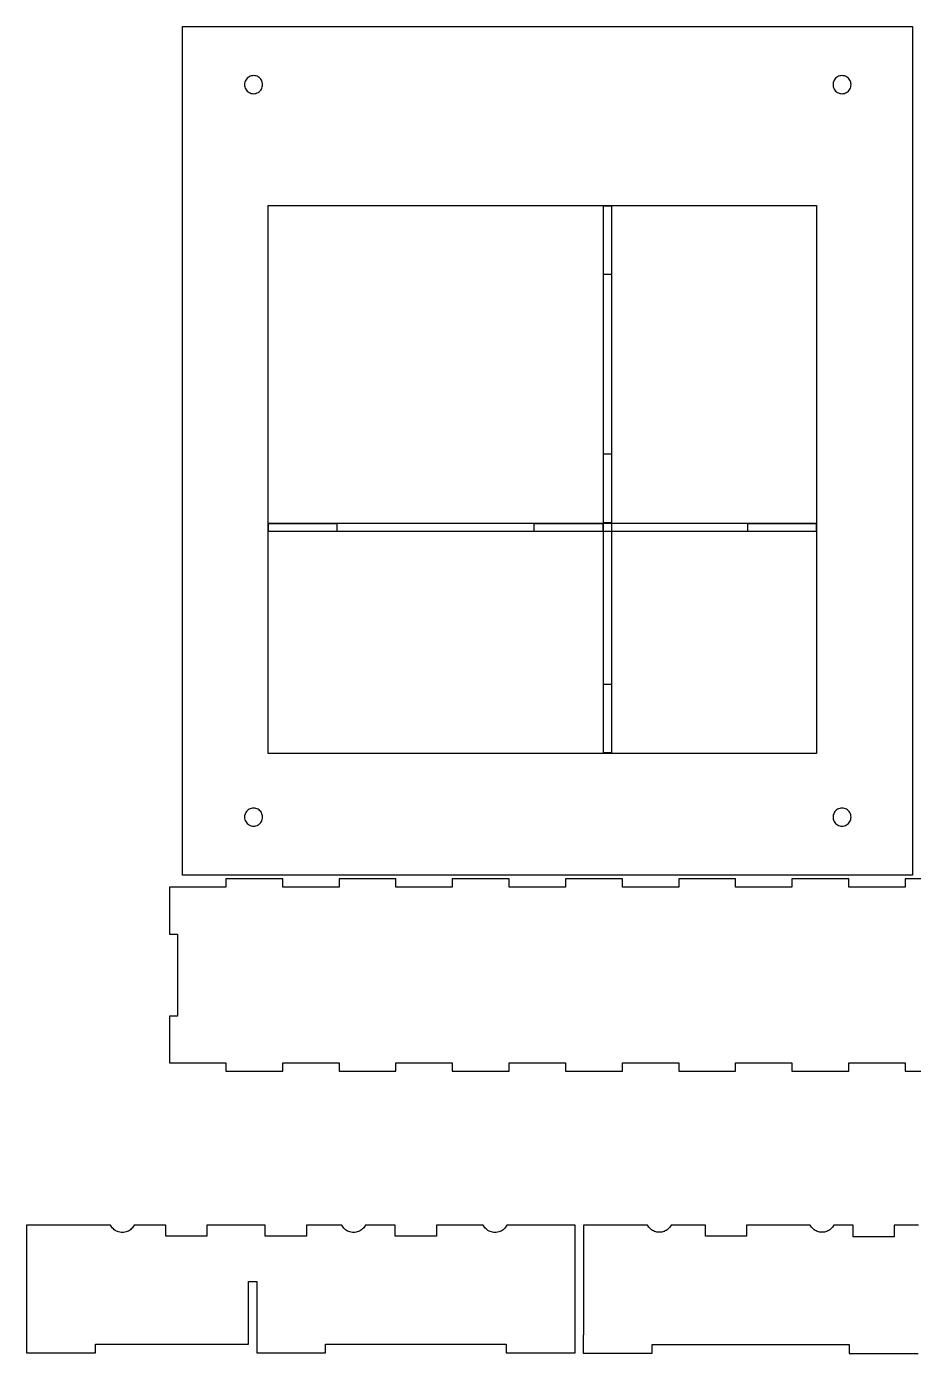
# Model space of a CAD drawing. Extents: x -46 to 582, y -95 to 387.
# Drawn here: x -45.7 to 276.1, y -95.4 to 386.2 of the extents above; entities that cross this region are included whole.
import ezdxf

# ---------------------------------------------------------------- set-up
doc = ezdxf.new("R2010")
doc.units = 0
doc.layers.get('0').update_dxf_attribs({"linetype": 'CONTINUOUS'})

msp = doc.modelspace()

# ---------------------------------------------------------------- linework, layer by layer
at = {"color": 7}
for p, q in [((10.934432, 386.165277), (275.753017, 386.165277)), ((10.934432, 78.163825), (10.934432, 386.165277)), ((275.753017, 386.165277), (275.753017, 78.163825)), ((39.984161, 365.080283), (39.984161, 365.080283)), ((253.446935, 365.082428), (253.446935, 365.082428)), ((163.586259, 321.172737), (166.586258, 321.172737)), ((163.586259, 296.172733), (163.586259, 321.172737)), ((166.586258, 321.172737), (166.586258, 296.172733)), ((166.586258, 296.172733), (163.586259, 296.172733)), ((163.586259, 231.074153), (166.586258, 231.074153)), ((163.586259, 206.07415), (163.586259, 231.074153)), ((166.586258, 231.074153), (166.586258, 206.07415)), ((41.969543, 202.932116), (41.969543, 205.833959)), ((41.969543, 205.833959), (66.87139, 205.833959)), ((66.87139, 202.932116), (41.969543, 202.932116)), ((66.87139, 205.833959), (66.87139, 202.932116)), ((138.494338, 202.932116), (138.494338, 205.833959)), ((138.494338, 205.833959), (163.396182, 205.833959)), ((163.396182, 202.932116), (138.494338, 202.932116)), ((163.396182, 205.833959), (163.396182, 202.932116)), ((166.586258, 206.07415), (163.586259, 206.07415)), ((215.949558, 202.932116), (215.949558, 205.833959)), ((215.949558, 205.833959), (240.851402, 205.833959)), ((240.851402, 202.932116), (215.949558, 202.932116)), ((240.851402, 205.833959), (240.851402, 202.932116)), ((163.586259, 147.472726), (166.586258, 147.472726)), ((163.586259, 122.472725), (163.586259, 147.472726)), ((166.586258, 147.472726), (166.586258, 122.472725)), ((166.586258, 122.472725), (163.586259, 122.472725)), ((39.981113, 99.2467), (39.981113, 99.2467)), ((253.446935, 99.2467), (253.446935, 99.2467)), ((275.753017, 78.163825), (10.934432, 78.163825)), ((26.645329, 73.815317), (6.157771, 73.815317)), ((6.157771, 73.815317), (6.157771, 56.77615)), ((47.274026, 76.822761), (26.645329, 76.822761)), ((26.645329, 76.822761), (26.645329, 73.815317)), ((47.274026, 73.815317), (47.274026, 76.822761)), ((67.717501, 73.815317), (47.274026, 73.815317)), ((88.337365, 76.822761), (67.717501, 76.822761)), ((67.717501, 76.822761), (67.717501, 73.815317)), ((88.337365, 73.815317), (88.337365, 76.822761)), ((108.780837, 73.815317), (88.337365, 73.815317)), ((129.409512, 76.822761), (108.780837, 76.822761)), ((108.780837, 76.822761), (108.780837, 73.815317)), ((129.409512, 73.815317), (129.409512, 76.822761)), ((149.852984, 73.815317), (129.409512, 73.815317)), ((170.472845, 76.822761), (149.852984, 76.822761)), ((149.852984, 76.822761), (149.852984, 73.815317)), ((170.472845, 73.815317), (170.472845, 76.822761)), ((190.916317, 73.815317), (170.472845, 73.815317)), ((211.536178, 76.822761), (190.916317, 76.822761)), ((190.916317, 76.822761), (190.916317, 73.815317)), ((211.536178, 73.815317), (211.536178, 76.822761)), ((231.979651, 73.815317), (211.536178, 73.815317)), ((252.608345, 76.822761), (231.979651, 76.822761)), ((231.979651, 76.822761), (231.979651, 73.815317)), ((252.608345, 73.815317), (252.608345, 76.822761)), ((273.051818, 73.815317), (252.608345, 73.815317)), ((293.671667, 76.822761), (273.051818, 76.822761)), ((273.051818, 76.822761), (273.051818, 73.815317)), ((6.157771, 56.77615), (9.156382, 56.77615)), ((9.156382, 56.77615), (9.156382, 47.868511)), ((9.156382, 47.868511), (9.156382, 36.967678)), ((9.156382, 36.967678), (9.156382, 35.971066)), ((9.156382, 35.971066), (9.156382, 27.063428)), ((9.156382, 27.063428), (6.157771, 27.063428)), ((6.157771, 27.063428), (6.157771, 10.024261)), ((6.157771, 10.024261), (26.645329, 10.024261)), ((6.157771, 10.024261), (6.157771, 10.024261)), ((26.645329, 10.024261), (26.645329, 7.016844)), ((47.274026, 7.016844), (47.274026, 10.024261)), ((47.274026, 10.024261), (67.717501, 10.024261)), ((67.717501, 10.024261), (67.717501, 7.016844)), ((88.337365, 7.016844), (88.337365, 10.024261)), ((88.337365, 10.024261), (108.780837, 10.024261)), ((108.780837, 10.024261), (108.780837, 7.016844)), ((129.409512, 7.016844), (129.409512, 10.024261)), ((129.409512, 10.024261), (149.852984, 10.024261)), ((149.852984, 10.024261), (149.852984, 7.016844)), ((170.472845, 7.016844), (170.472845, 10.024261)), ((170.472845, 10.024261), (190.916317, 10.024261)), ((190.916317, 10.024261), (190.916317, 7.016844)), ((211.536178, 7.016844), (211.536178, 10.024261)), ((211.536178, 10.024261), (231.979651, 10.024261)), ((231.979651, 10.024261), (231.979651, 7.016844)), ((252.608345, 7.016844), (252.608345, 10.024261)), ((252.608345, 10.024261), (273.051818, 10.024261)), ((273.051818, 10.024261), (273.051818, 7.016844)), ((26.645329, 7.016844), (47.274026, 7.016844)), ((67.717501, 7.016844), (88.337365, 7.016844)), ((108.780837, 7.016844), (129.409512, 7.016844)), ((149.852984, 7.016844), (170.472845, 7.016844)), ((190.916317, 7.016844), (211.536178, 7.016844)), ((231.979651, 7.016844), (252.608345, 7.016844)), ((273.051818, 7.016844), (293.671667, 7.016844)), ((-45.651098, -48.784014), (-45.651098, -92.057712)), ((-30.407791, -48.784014), (-45.651098, -48.784014)), ((-45.651098, -48.784014), (-45.651098, -48.784014)), ((-15.164484, -48.784014), (-30.407791, -48.784014)), ((4.838016, -48.784014), (-6.625056, -48.784014)), ((4.838016, -52.815587), (4.838016, -48.784014)), ((19.755556, -52.815587), (4.838016, -52.815587)), ((40.922222, -48.784014), (19.755556, -48.784014)), ((19.755556, -48.784014), (19.755556, -52.815587)), ((40.922222, -52.815587), (40.922222, -48.784014)), ((55.839761, -52.815587), (40.922222, -52.815587)), ((68.712842, -48.784014), (55.839761, -48.784014)), ((55.839761, -48.784014), (55.839761, -52.815587)), ((88.093573, -48.784014), (77.252271, -48.784014)), ((88.093573, -52.815587), (88.093573, -48.784014)), ((103.011111, -52.815587), (88.093573, -52.815587)), ((120.028231, -48.784014), (103.011111, -48.784014)), ((103.011111, -48.784014), (103.011111, -52.815587)), ((153.328799, -48.784014), (128.567657, -48.784014)), ((153.328799, -92.057712), (153.328799, -48.784014)), ((156.351111, -48.784014), (156.351111, -88.657809)), ((179.637752, -48.784014), (156.351111, -48.784014)), ((156.351111, -48.784014), (156.351111, -48.784014)), ((200.579522, -48.784014), (188.124262, -48.784014)), ((200.579522, -52.815587), (200.579522, -48.784014)), ((215.497063, -52.815587), (200.579522, -52.815587)), ((238.650309, -48.784014), (215.497063, -48.784014)), ((215.497063, -48.784014), (215.497063, -52.815587)), ((254.202847, -48.784014), (247.136818, -48.784014)), ((254.202847, -53.016247), (254.202847, -48.784014)), ((277.900694, -48.784014), (269.117631, -48.784014)), ((269.117631, -48.784014), (269.117631, -53.016247)), ((269.117631, -53.016247), (254.202847, -53.016247)), ((34.900746, -92.057712), (34.900746, -69.309613)), ((34.900746, -69.309613), (37.897153, -69.309613)), ((37.897153, -69.309613), (37.897153, -90.164848)), ((37.897153, -90.164848), (37.844786, -90.164848)), ((37.844786, -90.164848), (37.844786, -95.131846)), ((156.351111, -88.657809), (156.284414, -88.657809)), ((156.284414, -88.657809), (156.284414, -95.315403)), ((-45.651098, -92.057712), (-45.635113, -92.057712)), ((-45.635113, -92.057712), (-45.635113, -95.142316)), ((-45.635113, -95.142316), (-20.666715, -95.142316)), ((-20.666715, -95.142316), (-20.666715, -92.057712)), ((-20.666715, -92.057712), (34.900746, -92.057712)), ((37.844786, -95.131846), (62.815941, -95.131846)), ((62.815941, -95.131846), (62.815941, -92.057712)), ((62.815941, -92.057712), (128.341106, -92.057712)), ((128.341106, -92.057712), (128.341106, -95.146183)), ((128.341106, -95.146183), (153.317222, -95.146183)), ((153.317222, -95.146183), (153.317222, -92.057712)), ((153.317222, -92.057712), (153.328799, -92.057712)), ((156.284414, -95.315403), (181.235725, -95.315403)), ((181.235725, -95.315403), (181.235725, -92.149208)), ((181.235725, -92.149208), (252.80276, -92.149208)), ((252.80276, -92.149208), (252.80276, -95.389825)), ((252.80276, -95.389825), (277.77116, -95.389825))]:
    msp.add_line(p, q, dxfattribs=at)
at = {"color": 5}
for p, q in [((41.976799, 321.256382), (240.844126, 321.256382)), ((41.976799, 122.389072), (41.976799, 321.256382)), ((163.585759, 321.082121), (166.586761, 321.082121)), ((163.585759, 122.563335), (163.585759, 321.082121)), ((166.586761, 321.082121), (166.586761, 122.563335)), ((240.844126, 321.256382), (240.844126, 122.389072)), ((42.061136, 202.882597), (42.061136, 205.883477)), ((42.061136, 205.883477), (240.75981, 205.883477)), ((240.75981, 202.882597), (42.061136, 202.882597)), ((240.75981, 205.883477), (240.75981, 202.882597)), ((240.844126, 122.389072), (41.976799, 122.389072)), ((166.586761, 122.563335), (163.585759, 122.563335))]:
    msp.add_line(p, q, dxfattribs=at)
at = {"color": 7}
for points, knots in [([(39.984161, 365.080283), (39.962291, 364.793198), (39.918733, 364.221403), (39.574509, 363.421201), (39.050806, 362.733703), (38.362386, 362.206561), (37.562429, 361.875106), (36.703483, 361.761719), (35.84462, 361.875106), (35.044413, 362.206561), (34.356917, 362.733703), (33.829774, 363.421201), (33.49832, 364.221403), (33.384933, 365.080283), (33.498319, 365.939164), (33.829773, 366.739367), (34.356916, 367.426865), (35.044412, 367.954008), (35.84462, 368.285463), (36.703483, 368.39885), (37.56243, 368.285463), (38.362386, 367.954008), (39.050807, 367.426865), (39.57451, 366.739367), (39.918734, 365.939164), (39.962291, 365.367369), (39.984161, 365.080283)], [0, 0, 0, 0, 0.858796, 1.710484, 2.56928, 3.428075, 4.279764, 5.138559, 5.997355, 6.849044, 7.707839, 8.566635, 9.418323, 10.277119, 11.135915, 11.987604, 12.8464, 13.705196, 14.556885, 15.415681, 16.274477, 17.126166, 17.984962, 18.843758, 19.695447, 20.554243, 20.554243, 20.554243, 20.554243]), ([(253.446935, 365.082428), (253.425065, 364.795343), (253.381507, 364.223548), (253.037283, 363.423346), (252.51358, 362.735848), (251.82516, 362.208705), (251.025203, 361.877251), (250.166257, 361.763864), (249.307394, 361.877251), (248.507187, 362.208705), (247.819691, 362.735848), (247.292548, 363.423346), (246.961094, 364.223548), (246.847707, 365.082428), (246.961093, 365.941309), (247.292547, 366.741512), (247.81969, 367.42901), (248.507187, 367.956153), (249.307394, 368.287608), (250.166257, 368.400995), (251.025204, 368.287608), (251.82516, 367.956153), (252.513581, 367.42901), (253.037284, 366.741512), (253.381508, 365.941309), (253.425065, 365.369514), (253.446935, 365.082428)], [0, 0, 0, 0, 0.858796, 1.710484, 2.56928, 3.428075, 4.279764, 5.138559, 5.997355, 6.849044, 7.707839, 8.566635, 9.418323, 10.277119, 11.135915, 11.987604, 12.8464, 13.705196, 14.556885, 15.415681, 16.274477, 17.126166, 17.984962, 18.843758, 19.695447, 20.554243, 20.554243, 20.554243, 20.554243]), ([(39.981113, 99.2467), (39.959243, 98.959614), (39.915685, 98.387819), (39.571461, 97.587617), (39.047758, 96.90012), (38.359338, 96.372977), (37.559381, 96.041523), (36.700435, 95.928135), (35.841572, 96.041523), (35.041365, 96.372977), (34.353869, 96.90012), (33.826726, 97.587617), (33.495272, 98.387819), (33.381884, 99.2467), (33.495272, 100.10558), (33.826726, 100.905782), (34.353869, 101.59328), (35.041365, 102.120422), (35.841572, 102.451877), (36.700435, 102.565264), (37.559381, 102.451877), (38.359338, 102.120422), (39.047758, 101.59328), (39.571461, 100.905782), (39.915685, 100.10558), (39.959243, 99.533785), (39.981113, 99.2467)], [0, 0, 0, 0, 0.858796, 1.710484, 2.56928, 3.428075, 4.279764, 5.138559, 5.997355, 6.849044, 7.707839, 8.566635, 9.418323, 10.277119, 11.135914, 11.987603, 12.846398, 13.705194, 14.556883, 15.415678, 16.274474, 17.126162, 17.984958, 18.843753, 19.695442, 20.554237, 20.554237, 20.554237, 20.554237]), ([(253.446935, 99.2467), (253.425065, 98.959614), (253.381507, 98.387819), (253.037283, 97.587617), (252.51358, 96.90012), (251.82516, 96.372977), (251.025203, 96.041523), (250.166257, 95.928135), (249.307394, 96.041523), (248.507187, 96.372977), (247.819691, 96.90012), (247.292548, 97.587617), (246.961094, 98.387819), (246.847706, 99.2467), (246.961094, 100.10558), (247.292548, 100.905782), (247.819691, 101.59328), (248.507187, 102.120422), (249.307394, 102.451877), (250.166257, 102.565264), (251.025203, 102.451877), (251.82516, 102.120422), (252.51358, 101.59328), (253.037283, 100.905782), (253.381507, 100.10558), (253.425065, 99.533785), (253.446935, 99.2467)], [0, 0, 0, 0, 0.858796, 1.710484, 2.56928, 3.428075, 4.279764, 5.138559, 5.997355, 6.849044, 7.707839, 8.566635, 9.418323, 10.277119, 11.135914, 11.987603, 12.846398, 13.705194, 14.556883, 15.415678, 16.274474, 17.126162, 17.984958, 18.843753, 19.695442, 20.554237, 20.554237, 20.554237, 20.554237]), ([(-6.625056, -48.784014), (-6.933328, -49.284537), (-7.550329, -50.286324), (-9.101349, -51.251874), (-10.89477, -51.606095), (-12.68819, -51.251874), (-14.239211, -50.286324), (-14.856212, -49.284537), (-15.164484, -48.784014)], [0, 0, 0, 0, 1.743829, 3.490244, 5.299857, 7.109471, 8.855886, 10.599715, 10.599715, 10.599715, 10.599715]), ([(77.252271, -48.784014), (76.943999, -49.284537), (76.326997, -50.286324), (74.775977, -51.251874), (72.982557, -51.606095), (71.189137, -51.251874), (69.638116, -50.286324), (69.021114, -49.284537), (68.712842, -48.784014)], [0, 0, 0, 0, 1.74383, 3.490245, 5.299858, 7.10947, 8.855886, 10.599715, 10.599715, 10.599715, 10.599715]), ([(128.567657, -48.784014), (128.259385, -49.284537), (127.642383, -50.286324), (126.091362, -51.251874), (124.297942, -51.606095), (122.504522, -51.251873), (120.9535, -50.286325), (120.336501, -49.284537), (120.028231, -48.784014)], [0, 0, 0, 0, 1.74383, 3.490245, 5.299858, 7.109471, 8.855887, 10.599714, 10.599714, 10.599714, 10.599714]), ([(183.882659, -51.430948), (183.296091, -51.365548), (182.132295, -51.235789), (180.583821, -50.269659), (179.954809, -49.2819), (179.637752, -48.784014)], [0, 0, 0, 0, 1.75619, 3.484414, 5.240911, 5.240911, 5.240911, 5.240911]), ([(188.124262, -48.784014), (187.807441, -49.281539), (187.17888, -50.268609), (185.631666, -51.234126), (184.468795, -51.364988), (183.882659, -51.430948)], [0, 0, 0, 0, 1.755188, 3.482227, 5.237416, 5.237416, 5.237416, 5.237416]), ([(242.895216, -51.430948), (242.308647, -51.365548), (241.144851, -51.235789), (239.596377, -50.269659), (238.967366, -49.2819), (238.650309, -48.784014)], [0, 0, 0, 0, 1.756191, 3.484415, 5.240911, 5.240911, 5.240911, 5.240911]), ([(247.136818, -48.784014), (246.819997, -49.281539), (246.191436, -50.268609), (244.644223, -51.234126), (243.481352, -51.364988), (242.895216, -51.430948)], [0, 0, 0, 0, 1.755188, 3.482227, 5.237416, 5.237416, 5.237416, 5.237416])]:
    msp.add_open_spline(points, degree=3, knots=knots, dxfattribs=at)

doc.saveas('drawing.dxf')
